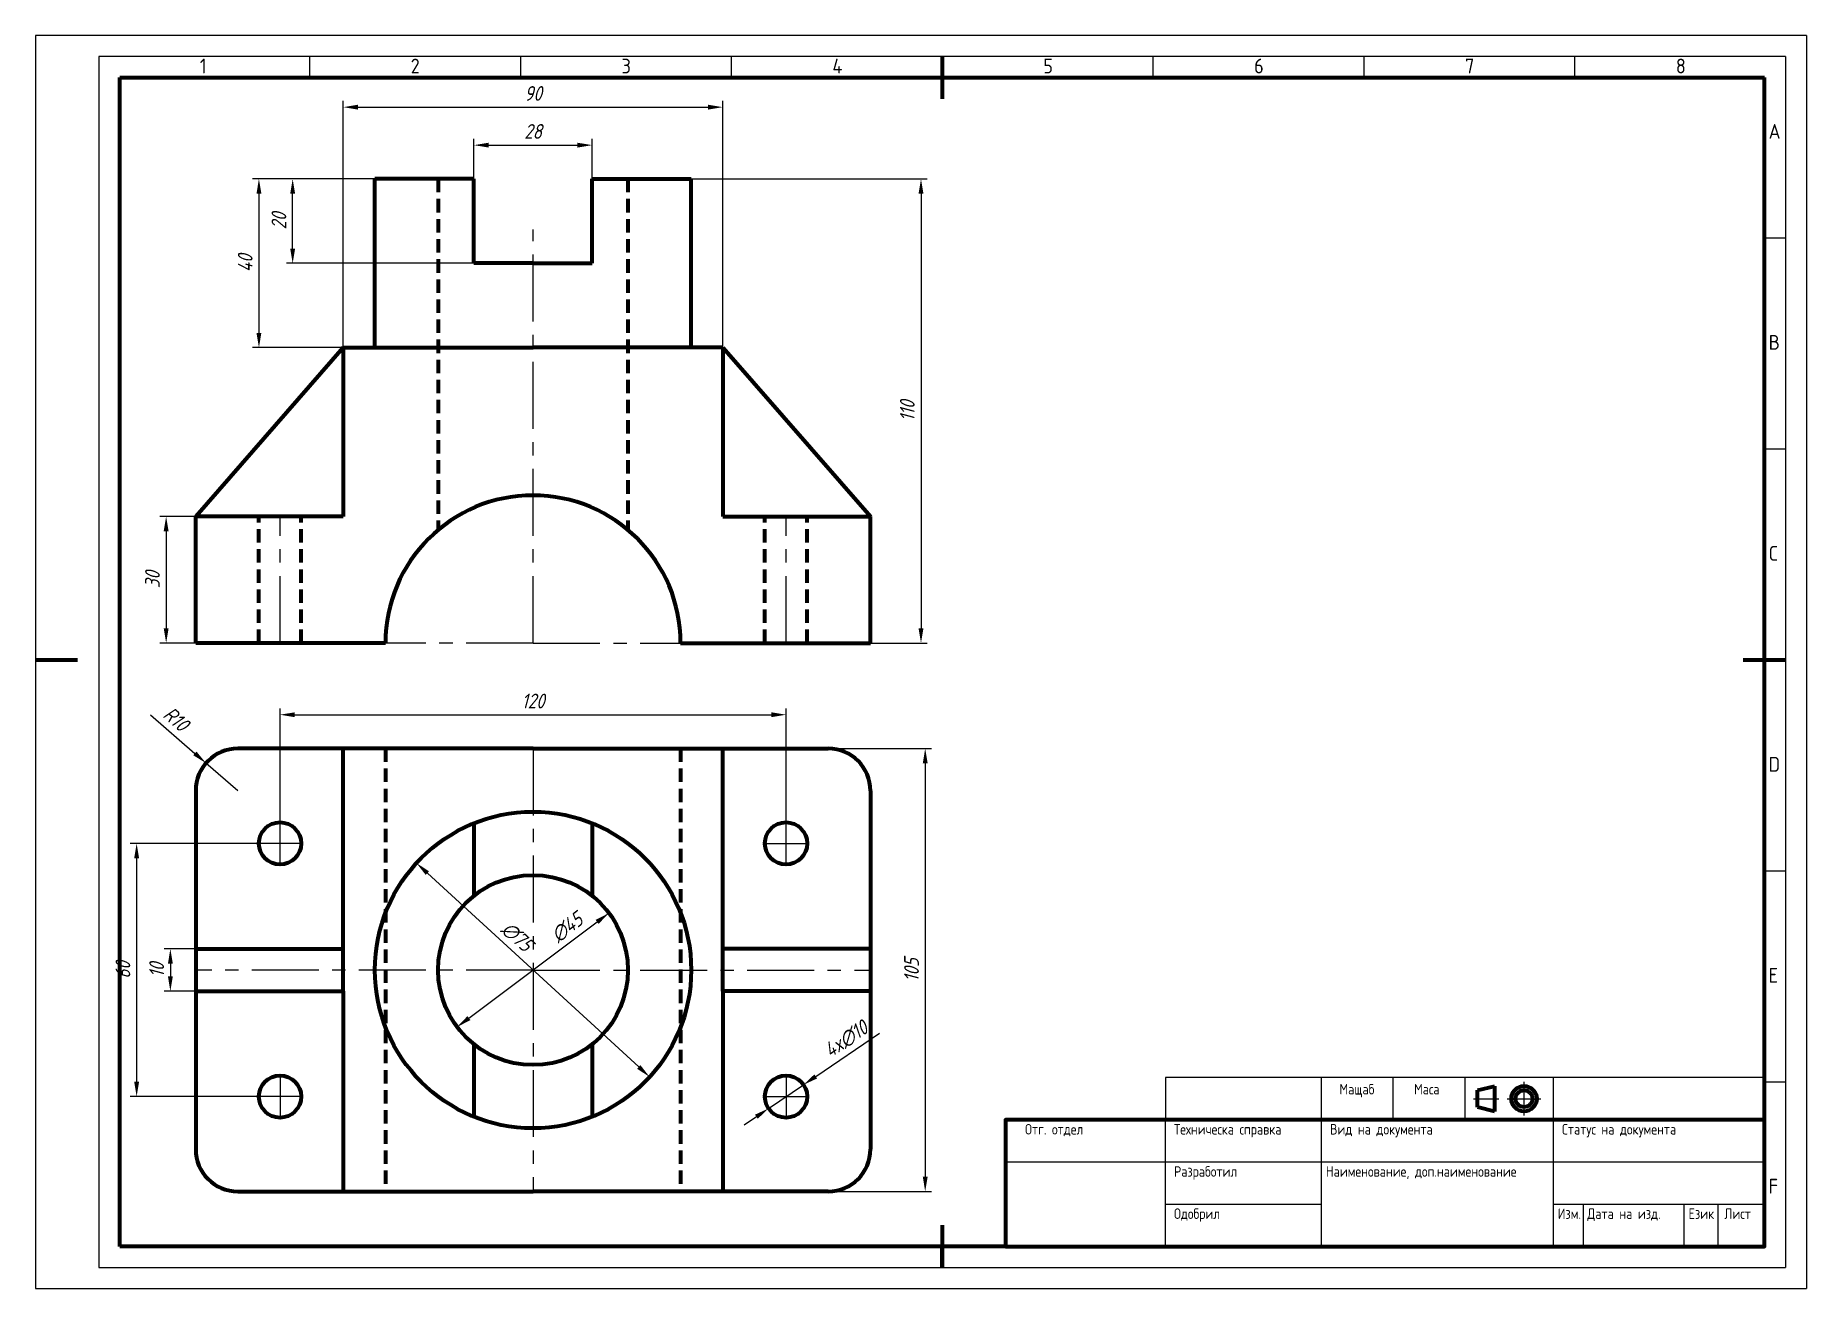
# Model space of a CAD drawing. Extents: x 0 to 420, y 0 to 297.
import ezdxf
from ezdxf.enums import TextEntityAlignment as Align

# ---------------------------------------------------------------- set-up
doc = ezdxf.new("R2010")
doc.units = 0
doc.linetypes.add('CENTER', pattern=[50.8, 31.75, -6.35, 6.35, -6.35])
doc.linetypes.add('HIDDEN', pattern=[9.525, 6.35, -3.175])
doc.layers.get('DEFPOINTS').update_dxf_attribs({"linetype": 'CONTINUOUS'})
for name, color, linetype, lineweight in [('Axis', 200, 'CENTER', 20), ('Dimensions', 80, 'CONTINUOUS', 20), ('Invisible', 2, 'HIDDEN', 70), ('Narrow', 160, 'CONTINUOUS', 20), ('Text35', 253, 'CONTINUOUS', 35), ('Wide', 10, 'CONTINUOUS', 70)]:
    doc.layers.add(name, color=color, linetype=linetype, lineweight=lineweight)
doc.styles.add('ISO Proportional', font='isocp.shx')
doc.styles.get("Standard").update_dxf_attribs({"font": 'simplexc.shx', "width": 0.8, "oblique": 15})
doc.styles.add('WFTEXTn', font='simplexc.shx', dxfattribs={"width": 0.8})
doc.dimstyles.get("Standard").update_dxf_attribs({"dimtxt": 3.5, "dimasz": 3.5, "dimexe": 1.5, "dimexo": 0, "dimgap": 1.5, "dimtad": 1, "dimdsep": 46, "dimtxsty": 'Standard', "dimcen": -1.5, "dimdle": 1.25, "dimadec": 0, "dimazin": 0, "dimtfac": 0.75, "dimtdec": 1, "dimtmove": 0, "dimatfit": 3, "dimfxl": 1, "dimtolj": 1, "dimarcsym": 0})
doc.dimstyles.new('STANDARD$3', dxfattribs={"dimtxt": 3.5, "dimasz": 3.5, "dimexe": 1.5, "dimexo": 0, "dimgap": 1.5, "dimtad": 1, "dimdsep": 46, "dimtxsty": 'Standard', "dimcen": -1.5, "dimdle": 1.25, "dimadec": 0, "dimazin": 0, "dimtfac": 0.75, "dimtdec": 1, "dimtmove": 0, "dimatfit": 0, "dimfxl": 1, "dimtolj": 1, "dimarcsym": 0})

# ---------------------------------------------------------------- blocks, each defined once
blk = doc.blocks.new('*D3')
at = {"layer": 'DEFPOINTS', "color": 0, "ltscale": 0.5, "transparency": 16777216}
for p in [(38, 183), (31, 153), (38, 153)]:
    blk.add_point(p, dxfattribs=at)
at = {"layer": 'Dimensions', "color": 0, "lineweight": -2, "ltscale": 0.5, "transparency": 16777216}
for p, q in [((38, 183), (29.5, 183)), ((31, 179.5), (31, 156.5)), ((38, 153), (29.5, 153))]:
    blk.add_line(p, q, dxfattribs=at)
at = {"layer": 'Dimensions', "color": 0, "ltscale": 0.5, "transparency": 16777216}
for points in [[(30.42, 179.5), (31.58, 179.5), (31, 183)], [(30.42, 156.5), (31.58, 156.5), (31, 153)]]:
    blk.add_solid(points, dxfattribs=at)
at = {"layer": 'Dimensions', "color": 0, "ltscale": 0.5, "transparency": 16777216, "insert": (27.75, 168), "char_height": 3.5, "attachment_point": 5, "rotation": 90}
blk.add_mtext('\\A1;30', dxfattribs=at)
blk = doc.blocks.new('*D4')
at = {"layer": 'DEFPOINTS', "color": 0, "ltscale": 0.5, "transparency": 16777216}
for p in [(132, 271), (104, 263), (132, 263)]:
    blk.add_point(p, dxfattribs=at)
at = {"layer": 'Dimensions', "color": 0, "lineweight": -2, "ltscale": 0.5, "transparency": 16777216}
for p, q in [((104, 263), (104, 272.5)), ((107.5, 271), (128.5, 271)), ((132, 263), (132, 272.5))]:
    blk.add_line(p, q, dxfattribs=at)
at = {"layer": 'Dimensions', "color": 0, "ltscale": 0.5, "transparency": 16777216}
for points in [[(107.5, 271.58), (107.5, 270.42), (104, 271)], [(128.5, 271.58), (128.5, 270.42), (132, 271)]]:
    blk.add_solid(points, dxfattribs=at)
at = {"layer": 'Dimensions', "color": 0, "ltscale": 0.5, "transparency": 16777216, "insert": (118, 274.25), "char_height": 3.5, "attachment_point": 5}
blk.add_mtext('\\A1;28', dxfattribs=at)
blk = doc.blocks.new('*D5')
at = {"layer": 'DEFPOINTS', "color": 0, "ltscale": 0.5, "transparency": 16777216}
for p in [(163, 280), (73, 223), (163, 223)]:
    blk.add_point(p, dxfattribs=at)
at = {"layer": 'Dimensions', "color": 0, "lineweight": -2, "ltscale": 0.5, "transparency": 16777216}
for p, q in [((73, 223), (73, 281.5)), ((163, 223), (163, 281.5)), ((76.5, 280), (159.5, 280))]:
    blk.add_line(p, q, dxfattribs=at)
at = {"layer": 'Dimensions', "color": 0, "ltscale": 0.5, "transparency": 16777216}
for points in [[(76.5, 280.58), (76.5, 279.42), (73, 280)], [(159.5, 280.58), (159.5, 279.42), (163, 280)]]:
    blk.add_solid(points, dxfattribs=at)
at = {"layer": 'Dimensions', "color": 0, "ltscale": 0.5, "transparency": 16777216, "insert": (118, 283.25), "char_height": 3.5, "attachment_point": 5}
blk.add_mtext('\\A1;90', dxfattribs=at)
blk = doc.blocks.new('*D6')
at = {"layer": 'DEFPOINTS', "color": 0, "ltscale": 0.5, "transparency": 16777216}
for p in [(61, 263), (104, 263), (104, 243)]:
    blk.add_point(p, dxfattribs=at)
at = {"layer": 'Dimensions', "color": 0, "lineweight": -2, "ltscale": 0.5, "transparency": 16777216}
for p, q in [((104, 263), (59.5, 263)), ((61, 246.5), (61, 259.5)), ((104, 243), (59.5, 243))]:
    blk.add_line(p, q, dxfattribs=at)
at = {"layer": 'Dimensions', "color": 0, "ltscale": 0.5, "transparency": 16777216}
for points in [[(60.42, 259.5), (61.58, 259.5), (61, 263)], [(60.42, 246.5), (61.58, 246.5), (61, 243)]]:
    blk.add_solid(points, dxfattribs=at)
at = {"layer": 'Dimensions', "color": 0, "ltscale": 0.5, "transparency": 16777216, "insert": (57.75, 253), "char_height": 3.5, "attachment_point": 5, "rotation": 90}
blk.add_mtext('\\A1;20', dxfattribs=at)
blk = doc.blocks.new('*D7')
at = {"layer": 'DEFPOINTS', "color": 0, "ltscale": 0.5, "transparency": 16777216}
for p in [(80.5, 263), (53, 223), (80.5, 223)]:
    blk.add_point(p, dxfattribs=at)
at = {"layer": 'Dimensions', "color": 0, "lineweight": -2, "ltscale": 0.5, "transparency": 16777216}
for p, q in [((80.5, 263), (51.5, 263)), ((53, 259.5), (53, 226.5)), ((80.5, 223), (51.5, 223))]:
    blk.add_line(p, q, dxfattribs=at)
at = {"layer": 'Dimensions', "color": 0, "ltscale": 0.5, "transparency": 16777216}
for points in [[(52.42, 259.5), (53.58, 259.5), (53, 263)], [(52.42, 226.5), (53.58, 226.5), (53, 223)]]:
    blk.add_solid(points, dxfattribs=at)
at = {"layer": 'Dimensions', "color": 0, "ltscale": 0.5, "transparency": 16777216, "insert": (49.75, 243), "char_height": 3.5, "attachment_point": 5, "rotation": 90}
blk.add_mtext('\\A1;40', dxfattribs=at)
blk = doc.blocks.new('*D8')
at = {"layer": 'DEFPOINTS', "color": 0, "ltscale": 0.5, "transparency": 16777216}
for p in [(155.5, 263), (198, 153), (210, 153)]:
    blk.add_point(p, dxfattribs=at)
at = {"layer": 'Dimensions', "color": 0, "lineweight": -2, "ltscale": 0.5, "transparency": 16777216}
for p, q in [((155.5, 263), (211.5, 263)), ((210, 259.5), (210, 156.5)), ((198, 153), (211.5, 153))]:
    blk.add_line(p, q, dxfattribs=at)
at = {"layer": 'Dimensions', "color": 0, "ltscale": 0.5, "transparency": 16777216}
for points in [[(209.42, 259.5), (210.58, 259.5), (210, 263)], [(209.42, 156.5), (210.58, 156.5), (210, 153)]]:
    blk.add_solid(points, dxfattribs=at)
at = {"layer": 'Dimensions', "color": 0, "ltscale": 0.5, "transparency": 16777216, "insert": (206.75, 208), "char_height": 3.5, "attachment_point": 5, "rotation": 90}
blk.add_mtext('\\A1;110', dxfattribs=at)
blk = doc.blocks.new('*D10')
at = {"layer": 'DEFPOINTS', "color": 0, "ltscale": 0.5, "transparency": 16777216}
for p in [(188, 128), (188, 23), (211, 23)]:
    blk.add_point(p, dxfattribs=at)
at = {"layer": 'Dimensions', "color": 0, "lineweight": -2, "ltscale": 0.5, "transparency": 16777216}
for p, q in [((188, 128), (212.5, 128)), ((211, 124.5), (211, 26.5)), ((188, 23), (212.5, 23))]:
    blk.add_line(p, q, dxfattribs=at)
at = {"layer": 'Dimensions', "color": 0, "ltscale": 0.5, "transparency": 16777216}
for points in [[(210.42, 124.5), (211.58, 124.5), (211, 128)], [(210.42, 26.5), (211.58, 26.5), (211, 23)]]:
    blk.add_solid(points, dxfattribs=at)
at = {"layer": 'Dimensions', "color": 0, "ltscale": 0.5, "transparency": 16777216, "insert": (207.75, 75.5), "char_height": 3.5, "attachment_point": 5, "rotation": 90}
blk.add_mtext('\\A1;105', dxfattribs=at)
blk = doc.blocks.new('*D11')
at = {"layer": 'DEFPOINTS', "color": 0, "ltscale": 0.5, "transparency": 16777216}
for p in [(182.14, 48.31), (173.86, 42.69)]:
    blk.add_point(p, dxfattribs=at)
at = {"layer": 'Dimensions', "color": 0, "lineweight": -2, "ltscale": 0.5, "transparency": 16777216}
for p, q in [((185.03, 50.27), (200.16, 60.54)), ((173.86, 42.69), (182.14, 48.31)), ((170.97, 40.73), (168.07, 38.76))]:
    blk.add_line(p, q, dxfattribs=at)
at = {"layer": 'Dimensions', "color": 0, "ltscale": 0.5, "transparency": 16777216}
for points in [[(184.71, 50.76), (185.36, 49.79), (182.14, 48.31)], [(170.64, 41.21), (171.29, 40.24), (173.86, 42.69)]]:
    blk.add_solid(points, dxfattribs=at)
at = {"layer": 'Dimensions', "color": 0, "ltscale": 0.5, "transparency": 16777216, "insert": (192.22, 59.08), "char_height": 3.5, "attachment_point": 5, "rotation": 34.1597}
blk.add_mtext('\\A1;4x∅10', dxfattribs=at)
blk = doc.blocks.new('*D12')
at = {"layer": 'DEFPOINTS', "color": 0, "ltscale": 0.5, "transparency": 16777216}
for p in [(136, 89), (100, 62)]:
    blk.add_point(p, dxfattribs=at)
at = {"layer": 'Dimensions', "color": 0, "lineweight": -2, "ltscale": 0.5, "transparency": 16777216}
blk.add_line((102.8, 64.1), (133.2, 86.9), dxfattribs=at)
at = {"layer": 'Dimensions', "color": 0, "ltscale": 0.5, "transparency": 16777216}
for points in [[(132.85, 87.37), (133.55, 86.43), (136, 89)], [(102.45, 64.57), (103.15, 63.63), (100, 62)]]:
    blk.add_solid(points, dxfattribs=at)
at = {"layer": 'Dimensions', "color": 0, "ltscale": 0.5, "transparency": 16777216, "insert": (126.05, 85.6), "char_height": 3.5, "attachment_point": 5, "rotation": 36.8699}
blk.add_mtext('\\A1;∅45', dxfattribs=at)
blk = doc.blocks.new('*D13')
at = {"layer": 'DEFPOINTS', "color": 0, "ltscale": 0.5, "transparency": 16777216}
for p in [(90.36, 100.84), (145.64, 50.16)]:
    blk.add_point(p, dxfattribs=at)
at = {"layer": 'Dimensions', "color": 0, "lineweight": -2, "ltscale": 0.5, "transparency": 16777216}
blk.add_line((143.06, 52.53), (92.94, 98.47), dxfattribs=at)
at = {"layer": 'Dimensions', "color": 0, "ltscale": 0.5, "transparency": 16777216}
for points in [[(93.33, 98.9), (92.54, 98.04), (90.36, 100.84)], [(143.46, 52.96), (142.67, 52.1), (145.64, 50.16)]]:
    blk.add_solid(points, dxfattribs=at)
at = {"layer": 'Dimensions', "color": 0, "ltscale": 0.5, "transparency": 16777216, "insert": (114.2, 83.4), "char_height": 3.5, "attachment_point": 5, "rotation": 317.4896}
blk.add_mtext('\\A1;∅75', dxfattribs=at)
blk = doc.blocks.new('*D14')
at = {"layer": 'DEFPOINTS', "color": 0, "ltscale": 0.5, "transparency": 16777216}
for p in [(38, 80.5), (32, 70.5), (38, 70.5)]:
    blk.add_point(p, dxfattribs=at)
at = {"layer": 'Dimensions', "color": 0, "lineweight": -2, "ltscale": 0.5, "transparency": 16777216}
for p, q in [((38, 80.5), (30.5, 80.5)), ((32, 77), (32, 74)), ((38, 70.5), (30.5, 70.5))]:
    blk.add_line(p, q, dxfattribs=at)
at = {"layer": 'Dimensions', "color": 0, "ltscale": 0.5, "transparency": 16777216}
for points in [[(31.42, 77), (32.58, 77), (32, 80.5)], [(31.42, 74), (32.58, 74), (32, 70.5)]]:
    blk.add_solid(points, dxfattribs=at)
at = {"layer": 'Dimensions', "color": 0, "ltscale": 0.5, "transparency": 16777216, "insert": (28.75, 75.5), "char_height": 3.5, "attachment_point": 5, "rotation": 90}
blk.add_mtext('\\A1;10', dxfattribs=at)
blk = doc.blocks.new('*D15')
at = {"layer": 'DEFPOINTS', "color": 0, "ltscale": 0.5, "transparency": 16777216}
for p in [(58, 105.5), (24, 45.5), (58, 45.5)]:
    blk.add_point(p, dxfattribs=at)
at = {"layer": 'Dimensions', "color": 0, "lineweight": -2, "ltscale": 0.5, "transparency": 16777216}
for p, q in [((58, 105.5), (22.5, 105.5)), ((24, 102), (24, 49)), ((58, 45.5), (22.5, 45.5))]:
    blk.add_line(p, q, dxfattribs=at)
at = {"layer": 'Dimensions', "color": 0, "ltscale": 0.5, "transparency": 16777216}
for points in [[(23.42, 102), (24.58, 102), (24, 105.5)], [(23.42, 49), (24.58, 49), (24, 45.5)]]:
    blk.add_solid(points, dxfattribs=at)
at = {"layer": 'Dimensions', "color": 0, "ltscale": 0.5, "transparency": 16777216, "insert": (20.75, 75.5), "char_height": 3.5, "attachment_point": 5, "rotation": 90}
blk.add_mtext('\\A1;60', dxfattribs=at)
blk = doc.blocks.new('*D16')
at = {"layer": 'DEFPOINTS', "color": 0, "ltscale": 0.5, "transparency": 16777216}
for p in [(178, 136), (58, 105.5), (178, 105.5)]:
    blk.add_point(p, dxfattribs=at)
at = {"layer": 'Dimensions', "color": 0, "lineweight": -2, "ltscale": 0.5, "transparency": 16777216}
for p, q in [((58, 105.5), (58, 137.5)), ((61.5, 136), (174.5, 136)), ((178, 105.5), (178, 137.5))]:
    blk.add_line(p, q, dxfattribs=at)
at = {"layer": 'Dimensions', "color": 0, "ltscale": 0.5, "transparency": 16777216}
for points in [[(61.5, 136.58), (61.5, 135.42), (58, 136)], [(174.5, 136.58), (174.5, 135.42), (178, 136)]]:
    blk.add_solid(points, dxfattribs=at)
at = {"layer": 'Dimensions', "color": 0, "ltscale": 0.5, "transparency": 16777216, "insert": (118, 139.25), "char_height": 3.5, "attachment_point": 5}
blk.add_mtext('\\A1;120', dxfattribs=at)
blk = doc.blocks.new('*D17')
at = {"layer": 'DEFPOINTS', "color": 0, "ltscale": 0.5, "transparency": 16777216}
for p in [(40.44, 124.55), (48, 118)]:
    blk.add_point(p, dxfattribs=at)
at = {"layer": 'Dimensions', "color": 0, "lineweight": -2, "ltscale": 0.5, "transparency": 16777216}
for p, q in [((27.27, 135.96), (37.8, 126.84)), ((48, 118), (40.44, 124.55))]:
    blk.add_line(p, q, dxfattribs=at)
at = {"layer": 'Dimensions', "color": 0, "ltscale": 0.5, "transparency": 16777216}
blk.add_solid([(38.18, 127.28), (37.42, 126.4), (40.44, 124.55)], dxfattribs=at)
at = {"layer": 'Dimensions', "color": 0, "ltscale": 0.5, "transparency": 16777216, "insert": (33.34, 135), "char_height": 3.5, "attachment_point": 5, "rotation": 319.0856}
blk.add_mtext('\\A1;R10', dxfattribs=at)

msp = doc.modelspace()

# ---------------------------------------------------------------- linework, layer by layer
at = {"layer": 'Axis', "ltscale": 0.5}
for p, q in [((118, 153), (118, 251)), ((58, 153), (58, 183)), ((178, 153), (178, 183)), ((118, 153), (83, 153)), ((118, 153), (153, 153)), ((118, 128), (118, 23)), ((58, 100.5), (58, 110.5)), ((178, 100.5), (178, 110.5)), ((63, 105.5), (53, 105.5)), ((173, 105.5), (183, 105.5)), ((118, 75.5), (38, 75.5)), ((118, 75.5), (198, 75.5)), ((58, 50.5), (58, 40.5)), ((178, 50.5), (178, 40.5)), ((63, 45.5), (53, 45.5)), ((173, 45.5), (183, 45.5))]:
    msp.add_line(p, q, dxfattribs=at)
at = {"layer": 'Invisible', "ltscale": 0.5}
for p, q in [((95.5, 263), (95.5, 179.81)), ((140.5, 263), (140.5, 179.81)), ((53, 153), (53, 183)), ((63, 153), (63, 183)), ((173, 153), (173, 183)), ((183, 153), (183, 183)), ((83, 128), (83, 23)), ((153, 128), (153, 23))]:
    msp.add_line(p, q, dxfattribs=at)
at = {"layer": 'Narrow'}
for p, q in [((420, 297), (0, 297)), ((0, 297), (0, 0)), ((420, 297), (420, 0)), ((415, 292), (15, 292)), ((15, 292), (15, 5)), ((65, 292), (65, 287)), ((115, 292), (115, 287)), ((165, 292), (165, 287)), ((265, 292), (265, 287)), ((315, 292), (315, 287)), ((365, 292), (365, 287)), ((415, 292), (415, 5)), ((410, 249), (415, 249)), ((410, 199), (415, 199)), ((410, 99), (415, 99)), ((305.002, 40), (305.002, 50)), ((322.002, 40), (322.002, 50)), ((339.002, 40), (339.002, 50)), ((353, 41), (353, 49)), ((360.002, 40), (360.002, 50)), ((410, 49), (415, 49)), ((341, 45), (347, 45)), ((349, 45), (357, 45)), ((268.002, 10), (268.002, 40)), ((305.002, 10), (305.002, 40)), ((360.002, 10), (360.002, 40)), ((230, 30), (410, 30)), ((268.002, 20), (305.002, 20)), ((360.018, 20), (410, 20)), ((367.002, 20), (367.002, 10)), ((391.002, 10.108), (391.002, 20)), ((399, 9.935), (399, 20)), ((15, 5), (415, 5)), ((0, 0), (420, 0))]:
    msp.add_line(p, q, dxfattribs=at)
msp.add_lwpolyline([(268.002, 40), (410, 40), (410, 50), (268.002, 50)], close=True, dxfattribs=at)
at = {"layer": 'Wide'}
for p, q in [((215, 292), (215, 282)), ((20, 10), (20, 287)), ((20, 287), (410, 287)), ((410, 10), (410, 287)), ((0, 149), (10, 149)), ((405, 149), (415, 149)), ((342, 47), (346, 48)), ((342, 43), (342, 47)), ((346, 48), (346, 42)), ((346, 42), (342, 43)), ((215, 15), (215, 5)), ((215, 5), (215, 10))]:
    msp.add_line(p, q, dxfattribs=at)
at = {"layer": 'Wide', "ltscale": 0.5}
for p, q in [((80.5, 223), (80.5, 263)), ((104, 263), (80.5, 263)), ((104, 243), (104, 263)), ((132, 243), (132, 263)), ((132, 263), (155.5, 263)), ((155.5, 223), (155.5, 263)), ((118, 243), (104, 243)), ((118, 243), (132, 243)), ((73, 223), (38, 183)), ((73, 223), (118, 223)), ((73, 223), (73, 183)), ((163, 223), (118, 223)), ((163, 223), (198, 183)), ((163, 223), (163, 183)), ((38, 153), (38, 183)), ((73, 183), (38, 183)), ((163, 183), (198, 183)), ((198, 153), (198, 183)), ((83, 153), (38, 153)), ((83, 153), (58, 153)), ((153, 153), (198, 153)), ((153, 153), (178, 153)), ((118, 128), (48, 128)), ((73, 80.5), (73, 128)), ((118, 128), (188, 128)), ((163, 80.5), (163, 128)), ((38, 118), (38, 33)), ((198, 118), (198, 33)), ((104, 110.289), (104, 93.114)), ((132, 110.289), (132, 93.114)), ((38, 80.5), (73, 80.5)), ((73, 75.5), (73, 80.5)), ((163, 75.5), (163, 80.5)), ((198, 80.5), (163, 80.5)), ((38, 75.5), (38, 70.5)), ((73, 70.5), (73, 75.5)), ((163, 70.5), (163, 75.5)), ((198, 75.5), (198, 70.5)), ((38, 70.5), (73, 70.5)), ((73, 70.5), (73, 23)), ((198, 70.5), (163, 70.5)), ((163, 70.5), (163, 23)), ((104, 57.886), (104, 40.711)), ((132, 57.886), (132, 40.711)), ((48, 23), (118, 23)), ((188, 23), (118, 23)), ((230, 10), (20, 10))]:
    msp.add_line(p, q, dxfattribs=at)
at = {"layer": 'Wide'}
msp.add_lwpolyline([(230, 10), (410, 10), (410, 40), (230, 40)], close=True, dxfattribs=at)
at = {"layer": 'Wide', "ltscale": 0.5}
for centre, radius in [((58, 105.5), 5), ((118, 75.5), 37.5), ((178, 105.5), 5), ((118, 75.5), 22.5), ((58, 45.5), 5), ((178, 45.5), 5)]:
    msp.add_circle(centre, radius, dxfattribs=at)
at = {"layer": 'Wide'}
for radius in [3, 2]:
    msp.add_circle((353, 45), radius, dxfattribs=at)
at = {"layer": 'Wide', "ltscale": 0.5}
for centre, radius, start, end in [((118, 153), 35, 90, 180), ((118, 153), 35, 0, 90), ((48, 118), 10, 90, 180), ((188, 118), 10, 0, 90), ((48, 33), 10, 180, 270), ((188, 33), 10, 270, 0)]:
    msp.add_arc(centre, radius, start, end, dxfattribs=at)

# ---------------------------------------------------------------- texts
at = {"layer": 'Text35', "ltscale": 0.5, "style": 'ISO Proportional'}
for s, p in [('1', (39, 288)), ('2', (89, 288)), ('3', (139, 288)), ('4', (189, 288)), ('5', (239, 288)), ('6', (289, 288)), ('7', (339, 288)), ('8', (389, 288)), ('A', (411, 272.5)), ('B', (411, 222.5)), ('C', (411, 172.5)), ('D', (411, 122.5)), ('E', (411, 72.5)), ('F', (411, 22.5))]:
    msp.add_text(s, height=3.5, dxfattribs=at).set_placement(p)
at = {"layer": 'Text35', "style": 'WFTEXTn', "width": 0.8}
for s, p in [('Мащаб', (313.381, 46)), ('Маса', (329.952, 46)), ('Отг. отдел', (241.571, 36.5))]:
    msp.add_text(s, height=2.5, dxfattribs=at).set_placement(p, align=Align.CENTER)
for s, p in [('Техническа справка', (270, 36.5)), ('Вид на документа', (307, 36.5)), ('Статус на документа', (362, 36.5)), ('Разработил', (270, 26.5)), ('Наименование, доп.наименование', (306, 26.5)), ('Одобрил', (270, 16.5)), ('Изм.', (361, 16.5)), ('Дата на изд.', (367.998, 16.5)), ('Език', (392.017, 16.5)), ('Лист', (400.514, 16.5))]:
    msp.add_text(s, height=2.5, dxfattribs=at).set_placement(p)

# ---------------------------------------------------------------- dimensions: what is measured, and where the dimension line sits
at = {"layer": 'Dimensions', "ltscale": 0.5}
for base, p1, p2, picture, middle in [((163, 280), (73, 223), (163, 223), '*D5', (118, 283.25)), ((132, 271), (104, 263), (132, 263), '*D4', (118, 274.25)), ((178, 136), (58, 105.5), (178, 105.5), '*D16', (118, 139.25))]:
    dim = msp.add_linear_dim(base=base, p1=p1, p2=p2, dimstyle='Standard', dxfattribs=at)
    dim.commit()
    dim.dimension.update_dxf_attribs({"geometry": picture, "text_midpoint": middle})
for base, p1, p2, picture, middle in [((53, 223), (80.5, 263), (80.5, 223), '*D7', (49.75, 243)), ((61, 263), (104, 243), (104, 263), '*D6', (57.75, 253)), ((210, 153), (155.5, 263), (198, 153), '*D8', (206.75, 208)), ((31, 153), (38, 183), (38, 153), '*D3', (27.75, 168)), ((211, 23), (188, 128), (188, 23), '*D10', (207.75, 75.5)), ((24, 45.5), (58, 105.5), (58, 45.5), '*D15', (20.75, 75.5))]:
    dim = msp.add_linear_dim(base=base, p1=p1, p2=p2, angle=90, dimstyle='Standard', dxfattribs=at)
    dim.commit()
    dim.dimension.update_dxf_attribs({"geometry": picture, "text_midpoint": middle})
dim = msp.add_radius_dim(center=(48, 118), mpoint=(40.443, 124.549), dimstyle='Standard', dxfattribs=at)
dim.commit()
dim.dimension.update_dxf_attribs({"geometry": '*D17', "text_midpoint": (31.214, 132.548)})
for p1, p2, picture, middle in [((145.643, 50.16), (90.357, 100.84), '*D13', (112, 81)), ((100, 62), (136, 89), '*D12', (128, 83))]:
    dim = msp.add_diameter_dim_2p(p1=p1, p2=p2, dimstyle='STANDARD$3', dxfattribs=at)
    dim.commit()
    dim.dimension.update_dxf_attribs({"geometry": picture, "text_midpoint": middle, "dimtype": 163})
dim = msp.add_linear_dim(base=(32, 70.5), p1=(38, 80.5), p2=(38, 70.5), angle=90, dimstyle='Standard', dxfattribs=at)
dim.commit()
dim.dimension.update_dxf_attribs({"geometry": '*D14', "text_midpoint": (32, 75.5), "dimtype": 160})
dim = msp.add_diameter_dim_2p(p1=(173.863, 42.692), p2=(182.137, 48.308), text='4x<>', dimstyle='STANDARD$3', dxfattribs=at)
dim.commit()
dim.dimension.update_dxf_attribs({"geometry": '*D11', "text_midpoint": (194.045, 56.387), "dimtype": 163})

doc.saveas('drawing.dxf')
